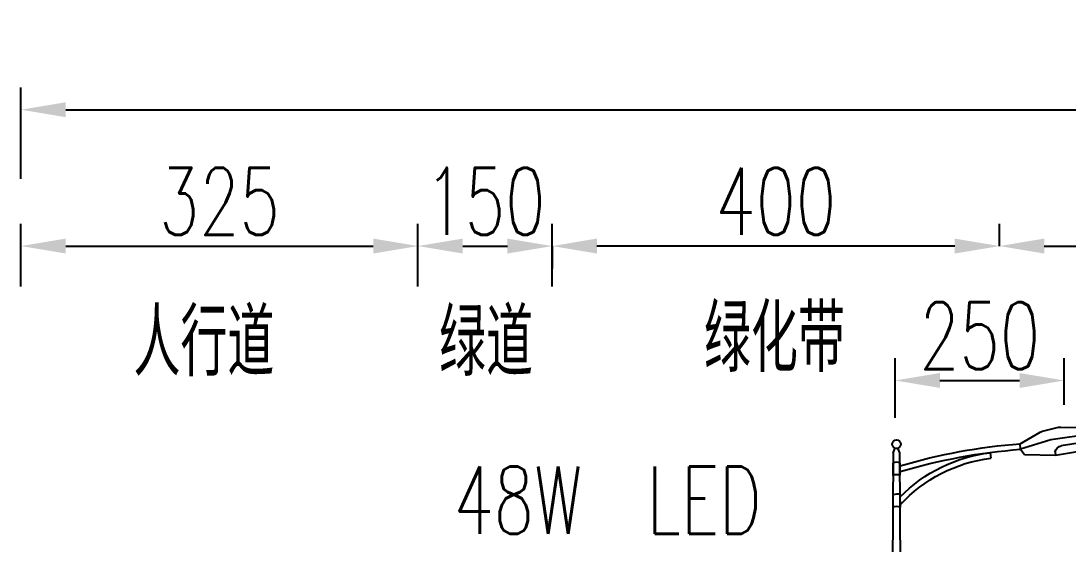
# Model space of a CAD drawing. Header units: millimetres. Extents: x 2 to 5882, y 1831 to 3462.
# Drawn here: x 949.61 to 996.43, y 2632.57 to 2655.95 of the extents above; entities that cross this region are included whole.
import ezdxf
from ezdxf.enums import TextEntityAlignment as Align

# ---------------------------------------------------------------- set-up
doc = ezdxf.new("R2010")
doc.units = ezdxf.units.MM
for name, color, linetype in [('文字', 7, 'Continuous'), ('标注', 4, 'Continuous'), ('灯杆', 7, 'Continuous')]:
    doc.layers.add(name, color=color, linetype=linetype)
doc.styles.get("Standard").update_dxf_attribs({"font": 'simplex1.shx', "width": 0.7, "bigfont": 'hztxt.shx'})
doc.dimstyles.new('比例1：200', dxfattribs={"dimtxt": 3, "dimasz": 2, "dimexe": 1, "dimexo": 1, "dimgap": 0.5, "dimtad": 1, "dimlfac": 20, "dimzin": 13, "dimdsep": 46, "dimtxsty": 'Standard', "dimcen": -0.09, "dimclrd": 256, "dimclre": 256, "dimclrt": 7, "dimaunit": 1, "dimadec": 0, "dimazin": 0, "dimtfac": 0.0005, "dimtix": 1, "dimtmove": 2, "dimatfit": 3, "dimfxl": 0, "dimtolj": 1, "dimtzin": 13, "dimarcsym": 0})

# ---------------------------------------------------------------- blocks, each defined once
blk = doc.blocks.new('*D160')
at = {"layer": 'DEFPOINTS', "color": 0}
for p in [(993.362, 2645.886), (1130.862, 2645.886), (1130.862, 2645.886)]:
    blk.add_point(p, dxfattribs=at)
at = {"layer": '标注', "lineweight": -2}
for p, q in [((993.362, 2645.886), (993.362, 2646.886)), ((1130.862, 2645.886), (1130.862, 2646.886)), ((995.362, 2645.886), (1128.862, 2645.886))]:
    blk.add_line(p, q, dxfattribs=at)
at = {"layer": '标注'}
for points in [[(995.362, 2646.22), (995.362, 2645.553), (993.362, 2645.886)], [(1128.862, 2646.22), (1128.862, 2645.553), (1130.862, 2645.886)]]:
    blk.add_solid(points, dxfattribs=at)
at = {"layer": '标注', "color": 7, "insert": (1062.112, 2647.886), "char_height": 3, "attachment_point": 5}
blk.add_mtext('\\A1;2750', dxfattribs=at)
blk = doc.blocks.new('*D170')
at = {"layer": 'DEFPOINTS', "color": 0}
for p in [(973.362, 2646.636), (973.362, 2645.886), (993.362, 2645.886)]:
    blk.add_point(p, dxfattribs=at)
at = {"layer": '标注', "lineweight": -2}
for p, q in [((993.362, 2645.886), (993.362, 2646.886)), ((973.362, 2645.886), (973.362, 2644.886)), ((991.362, 2645.886), (975.362, 2645.886))]:
    blk.add_line(p, q, dxfattribs=at)
at = {"layer": '标注'}
for points in [[(975.362, 2646.22), (975.362, 2645.553), (973.362, 2645.886)], [(991.362, 2646.22), (991.362, 2645.553), (993.362, 2645.886)]]:
    blk.add_solid(points, dxfattribs=at)
at = {"layer": '标注', "color": 7, "insert": (983.362, 2647.886), "char_height": 3, "attachment_point": 5}
blk.add_mtext('\\A1;400', dxfattribs=at)
blk = doc.blocks.new('*D171')
at = {"layer": 'DEFPOINTS', "color": 0}
for p in [(1174.612, 2651.981), (949.612, 2647.889), (1174.612, 2647.889)]:
    blk.add_point(p, dxfattribs=at)
at = {"layer": '标注', "lineweight": -2}
for p, q in [((949.612, 2648.889), (949.612, 2652.981)), ((1174.612, 2648.889), (1174.612, 2652.981)), ((951.612, 2651.981), (1172.612, 2651.981))]:
    blk.add_line(p, q, dxfattribs=at)
at = {"layer": '标注'}
for points in [[(951.612, 2652.315), (951.612, 2651.648), (949.612, 2651.981)], [(1172.612, 2652.315), (1172.612, 2651.648), (1174.612, 2651.981)]]:
    blk.add_solid(points, dxfattribs=at)
at = {"layer": '标注', "color": 7, "insert": (1062.112, 2653.981), "char_height": 3, "attachment_point": 5}
blk.add_mtext('\\A1;4500', dxfattribs=at)
blk = doc.blocks.new('*D178')
at = {"layer": 'DEFPOINTS', "color": 0}
for p in [(967.362, 2645.886), (949.612, 2643.072), (967.362, 2643.072)]:
    blk.add_point(p, dxfattribs=at)
at = {"layer": '标注', "lineweight": -2}
for p, q in [((949.612, 2644.072), (949.612, 2646.886)), ((967.362, 2644.072), (967.362, 2646.886)), ((951.612, 2645.886), (965.362, 2645.886))]:
    blk.add_line(p, q, dxfattribs=at)
at = {"layer": '标注'}
for points in [[(951.612, 2646.22), (951.612, 2645.553), (949.612, 2645.886)], [(965.362, 2646.22), (965.362, 2645.553), (967.362, 2645.886)]]:
    blk.add_solid(points, dxfattribs=at)
at = {"layer": '标注', "color": 7, "insert": (958.487, 2647.886), "char_height": 3, "attachment_point": 5}
blk.add_mtext('\\A1;325', dxfattribs=at)
blk = doc.blocks.new('*D179')
at = {"layer": 'DEFPOINTS', "color": 0}
for p in [(973.362, 2645.886), (967.362, 2643.072), (973.362, 2643.072)]:
    blk.add_point(p, dxfattribs=at)
at = {"layer": '标注', "lineweight": -2}
for p, q in [((967.362, 2644.072), (967.362, 2646.886)), ((973.362, 2644.072), (973.362, 2646.886)), ((969.362, 2645.886), (971.362, 2645.886))]:
    blk.add_line(p, q, dxfattribs=at)
at = {"layer": '标注'}
for points in [[(969.362, 2646.22), (969.362, 2645.553), (967.362, 2645.886)], [(971.362, 2646.22), (971.362, 2645.553), (973.362, 2645.886)]]:
    blk.add_solid(points, dxfattribs=at)
at = {"layer": '标注', "color": 7, "insert": (970.362, 2647.886), "char_height": 3, "attachment_point": 5}
blk.add_mtext('\\A1;150', dxfattribs=at)
blk = doc.blocks.new('双头路灯')
at = {"layer": '灯杆'}
for p, q in [((-9.171, 30.015), (-9.379, 29.843)), ((-7.342, 30.06), (-9.171, 30.015)), ((-6.526, 29.875), (-7.238, 30.049)), ((-9.379, 29.843), (-6.897, 29.493)), ((-9.292, 29.403), (-9.379, 29.843)), ((-5.525, 29.312), (-6.421, 29.832)), ((-9.117, 29.144), (-9.146, 29.167)), ((-9.117, 29.144), (-9.134, 29.371)), ((-7.103, 28.8), (-9.117, 29.144)), ((-8.998, 29.477), (-7.362, 29.215)), ((-6.897, 29.493), (-5.544, 29.065)), ((-5.544, 29.065), (-5.715, 28.825)), ((-5.544, 29.065), (-5.525, 29.312)), ((-5.525, 29.312), (-5.525, 29.312)), ((-0.152, 28.91), (-0.062, 29.115)), ((0.152, 28.91), (0.062, 29.115)), ((-7.091, 28.941), (-7.103, 28.8)), ((-5.715, 28.825), (-7.103, 28.8)), ((-4.177, 28.911), (-4.207, 28.665)), ((-0.314, 0), (-0.152, 28.91)), ((0.152, 28.91), (0.314, 0)), ((-0.163, 27.902), (-0.161, 28.457)), ((0.161, 28.451), (0.163, 27.895)), ((-0.17, 26.475), (-0.167, 27.032)), ((0.167, 27.026), (0.17, 26.469)), ((4.026, 19.658), (4.453, 19.762)), ((4.515, 19.769), (5.613, 19.742)), ((5.613, 19.742), (5.737, 19.638)), ((3.425, 19.32), (3.963, 19.632)), ((3.425, 19.32), (3.425, 19.32)), ((3.436, 19.172), (3.425, 19.32)), ((4.248, 19.429), (3.436, 19.172)), ((5.737, 19.638), (4.248, 19.429)), ((4.371, 19.013), (5.58, 19.219)), ((5.509, 19.419), (4.527, 19.262)), ((5.58, 19.219), (5.59, 19.356)), ((5.58, 19.219), (5.598, 19.233)), ((5.685, 19.375), (5.737, 19.638)), ((-0.208, 18.854), (-0.211, 18.298)), ((0.211, 18.305), (0.208, 18.861)), ((2.616, 19.08), (2.634, 18.932)), ((3.436, 19.172), (3.539, 19.028)), ((3.539, 19.028), (4.371, 19.013)), ((4.364, 19.098), (4.371, 19.013)), ((-0.215, 18.028), (-0.217, 17.472)), ((0.217, 17.478), (0.215, 18.034)), ((0.314, 0), (-0.314, 0))]:
    blk.add_line(p, q, dxfattribs=at)
for centre, major_axis, ratio, start_param, end_param in [((-7.332, 29.663), (0.28, 0.28), 1, 0.545714, 0.809948), ((-6.62, 29.489), (-0.28, 0.28), 1, -1.311687, -1.025083), ((-8.903, 29.48), (0.28, 0.28), 1, 2.550965, 3.265752), ((-9.025, 29.371), (0.0772, 0.0772), 1, 0.543089, 2.354978), ((-7.414, 28.893), (0.231, 0.231), 1, 5.64658, 6.908794), ((-7.496, 3.515), (25.624, 0), 1, 1.280313, 1.494536), ((-7.496, 3.515), (25.871, 0), 1, 1.283128, 1.494536), ((-4.989, 22.184), (4.616, 4.616), 1, 6.236899, 6.948597), ((-4.989, 22.184), (4.791, 4.791), 1, 6.27584, 6.948597), ((0.006, 18.447), (0.572, 0.009), 0.771625, 1.197945, 1.943647), ((0.006, 17.892), (0.569, 0.009), 0.774419, 1.191658, 1.949935), ((0.006, 17.623), (0.566, 0.008), 0.77865, 1.181799, 1.959794), ((0.006, 17.068), (0.564, 0.008), 0.781277, 1.175467, 1.966125)]:
    blk.add_ellipse(centre, major_axis=major_axis, ratio=ratio, start_param=start_param, end_param=end_param, dxfattribs=at)
at = {"layer": '灯杆', "extrusion": (0, 0, -1)}
blk.add_ellipse((0, 29.297), major_axis=(-0.136, 0.136), ratio=1, dxfattribs=at)
for centre, major_axis, start_param, end_param in [((-0.008, 28.044), (0.312, 0.312), -1.139078, -0.393376), ((-0.008, 27.489), (0.312, 0.312), -1.145315, -0.387039), ((-0.007, 26.62), (-0.312, 0.312), 0.414294, 1.192289), ((-0.007, 26.065), (0.312, 0.312), -1.162784, -0.372127), ((4.509, 19.531), (0.168, 0.168), -1.025083, -0.760848), ((4.607, 3.842), (-10.976, 10.976), 0.49773, 0.709139), ((4.082, 19.426), (0.168, 0.168), -1.311687, -1.025083), ((4.558, 19.069), (-0.138, 0.138), 5.64658, 6.908794), ((5.525, 19.356), (0.0463, 0.0463), -1.027707, 0.784181), ((5.452, 19.421), (-0.168, 0.168), 2.550965, 3.265752), ((4.607, 3.842), (10.871, 10.871), -1.07588, -0.861658), ((3.103, 15.043), (-2.875, 2.875), 6.27584, 6.948597), ((3.103, 15.043), (-2.77, 2.77), 6.236899, 6.948597)]:
    blk.add_ellipse(centre, major_axis=major_axis, ratio=1, start_param=start_param, end_param=end_param, dxfattribs=at)
blk = doc.blocks.new('*D201')
at = {"layer": 'DEFPOINTS', "color": 0}
for p in [(996.26, 2639.877), (996.26, 2637.792), (988.699, 2637.215)]:
    blk.add_point(p, dxfattribs=at)
at = {"layer": '标注', "lineweight": -2}
for p, q in [((988.699, 2638.215), (988.699, 2640.877)), ((996.26, 2638.792), (996.26, 2640.877)), ((990.699, 2639.877), (994.26, 2639.877))]:
    blk.add_line(p, q, dxfattribs=at)
at = {"layer": '标注'}
for points in [[(990.699, 2640.21), (990.699, 2639.544), (988.699, 2639.877)], [(994.26, 2640.21), (994.26, 2639.544), (996.26, 2639.877)]]:
    blk.add_solid(points, dxfattribs=at)
at = {"layer": '标注', "color": 7, "insert": (992.479, 2641.877), "char_height": 3, "attachment_point": 5}
blk.add_mtext('\\A1;250', dxfattribs=at)

msp = doc.modelspace()

# ---------------------------------------------------------------- block references
at = {"layer": '标注', "xscale": -1}
msp.add_blockref('双头路灯', (988.76283, 2607.73626), dxfattribs=at)

# ---------------------------------------------------------------- texts
at = {"width": 0.7}
msp.add_text('48W  LED', height=3, dxfattribs=at).set_placement((968.95222, 2633.02512))
at = {"layer": '文字', "width": 0.7}
for s, p in [('人行道', (954.64164, 2640.07594)), ('绿道', (968.3086, 2640.07594))]:
    msp.add_text(s, height=3, dxfattribs=at).set_placement(p)
msp.add_text('绿化带', height=3, dxfattribs=at).set_placement((983.30286, 2640.25462), align=Align.CENTER)

# ---------------------------------------------------------------- dimensions: what is measured, and where the dimension line sits
at = {"layer": '标注'}
for base, p1, p2, picture, middle in [((1174.61224, 2651.98124), (949.61224, 2647.88946), (1174.61224, 2647.88946), '*D171', (1062.11224, 2653.98124)), ((973.36224, 2645.88648), (993.36224, 2645.88648), (973.36224, 2646.63648), '*D170', (983.36224, 2647.88648)), ((1130.86224, 2645.88648), (993.36224, 2645.88648), (1130.86224, 2645.88648), '*D160', (1062.11224, 2647.88648))]:
    dim = msp.add_linear_dim(base=base, p1=p1, p2=p2, dimstyle='比例1：200', dxfattribs=at)
    dim.commit()
    dim.dimension.update_dxf_attribs({"geometry": picture, "text_midpoint": middle})
for base, p1, p2, text, picture, middle in [((967.36224, 2645.88648), (949.61224, 2643.07162), (967.36224, 2643.07162), '325', '*D178', (958.48724, 2647.88648)), ((973.36224, 2645.88648), (967.36224, 2643.07162), (973.36224, 2643.07162), '150', '*D179', (970.36224, 2647.88648))]:
    dim = msp.add_linear_dim(base=base, p1=p1, p2=p2, text=text, dimstyle='比例1：200', override={"dimtxsty": 'Standard'}, dxfattribs=at)
    dim.commit()
    dim.dimension.update_dxf_attribs({"geometry": picture, "text_midpoint": middle})
dim = msp.add_linear_dim(base=(996.25979, 2639.87703), p1=(988.69864, 2637.21462), p2=(996.25979, 2637.7922), text='250', dimstyle='比例1：200', dxfattribs=at)
dim.commit()
dim.dimension.update_dxf_attribs({"geometry": '*D201', "text_midpoint": (992.47921, 2641.87703)})

doc.saveas('drawing.dxf')
